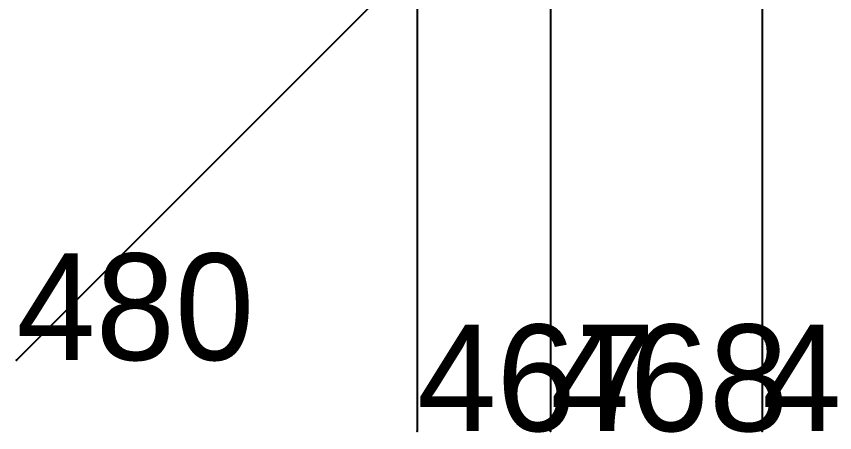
# Model space of a CAD drawing. Header units: metres. Extents: x -2.48 to 2.8, y -2.48 to 2.63.
# Drawn here: x -2.375 to -1.224, y -2.477 to -1.891 of the extents above; entities that cross this region are included whole.
import ezdxf

# ---------------------------------------------------------------- set-up
doc = ezdxf.new("R2010")
doc.units = ezdxf.units.M

msp = doc.modelspace()

# ---------------------------------------------------------------- linework, layer by layer
at = {"layer": 'ASSE', "color": 253}
for p, q in [((-1.875, -1.875, 0.648265), (-2.375, -2.375, -1.5)), ((-1.811111, -1.875, 0.93483), (-1.811111, -2.475, -1.014714)), ((-1.623798, -1.875, 1.268734), (-1.623798, -2.475, -0.5625)), ((-1.325825, -1.875, 1.590113), (-1.325825, -2.475, -0.174175))]:
    msp.add_line(p, q, dxfattribs=at)
at = {"layer": 'ESTRADOSSO'}
for p, q in [((-1.875, -1.875, 1.29653), (-2.375, -2.375)), ((-1.811111, -1.875, 1.384374), (-1.811111, -2.475, 0.485286)), ((-1.623798, -1.875, 1.599968), (-1.623798, -2.475, 0.9375)), ((-1.325825, -1.875, 1.854401), (-1.325825, -2.475, 1.325825))]:
    msp.add_line(p, q, dxfattribs=at)
at = {"layer": 'EXTERNAL'}
for p in [(-2.375, -2.375, -3), (-1.811111, -2.475, -2.514714), (-1.623798, -2.475, -2.0625), (-1.325825, -2.475, -1.674175)]:
    msp.add_point(p, dxfattribs=at)
at = {"layer": 'fz', "color": 7}
for p, q in [((-2.375, -2.375), (-2.375, -2.375)), ((-1.811111, -2.475, 0.485286), (-1.811111, -2.475, 0.485286)), ((-1.623798, -2.475, 0.9375), (-1.623798, -2.475, 0.9375)), ((-1.325825, -2.475, 1.325825), (-1.325825, -2.475, 1.325825))]:
    msp.add_line(p, q, dxfattribs=at)
at = {"layer": 'INTRADOSSO'}
for p, q in [((-1.875, -1.875), (-2.375, -2.375, -3)), ((-1.811111, -1.875, 0.485286), (-1.811111, -2.475, -2.514714)), ((-1.623798, -1.875, 0.9375), (-1.623798, -2.475, -2.0625)), ((-1.325825, -1.875, 1.325825), (-1.325825, -2.475, -1.674175))]:
    msp.add_line(p, q, dxfattribs=at)
at = {"layer": 'MAXSPINTA', "color": 201, "ltscale": 18.383729}
msp.add_line((-1.875, -1.875, 1.117063), (-2.375, -2.375), dxfattribs=at)
at = {"layer": 'MAXSPINTA', "color": 81, "ltscale": 6.068406}
msp.add_line((-1.811111, -1.875, 1.18846), (-1.811111, -2.475, 0.485286), dxfattribs=at)
at = {"layer": 'MAXSPINTA', "color": 61, "ltscale": 5.82449}
msp.add_line((-1.623798, -1.875, 1.409346), (-1.623798, -2.475, 0.9375), dxfattribs=at)
at = {"layer": 'MAXSPINTA', "color": 81, "ltscale": 6.29032}
msp.add_line((-1.325825, -1.875, 1.712819), (-1.325825, -2.475, 1.325825), dxfattribs=at)
at = {"layer": 'MEDIONETWORK', "color": 201, "ltscale": 18.201182}
msp.add_line((-1.875, -1.875, 0.855822), (-2.375, -2.375, -0.85167), dxfattribs=at)
at = {"layer": 'MEDIONETWORK', "color": 61, "ltscale": 4.564983}
msp.add_line((-1.811111, -1.875, 0.966524), (-1.811111, -2.475, 0.189396), dxfattribs=at)
at = {"layer": 'MEDIONETWORK', "color": 41, "ltscale": 3.738718}
msp.add_line((-1.623798, -1.875, 1.281856), (-1.623798, -2.475, 0.9375), dxfattribs=at)
at = {"layer": 'MEDIONETWORK', "color": 61, "ltscale": 4.239423}
msp.add_line((-1.325825, -1.875, 1.644571), (-1.325825, -2.475, 1.325825), dxfattribs=at)
at = {"layer": 'MINSPINTA', "color": 101, "ltscale": 9.343509}
msp.add_line((-1.875, -1.875, 0.696594), (-2.375, -2.375, -0.313264), dxfattribs=at)
at = {"layer": 'MINSPINTA', "color": 61, "ltscale": 4.737243}
msp.add_line((-1.811111, -1.875, 0.758183), (-1.811111, -2.475, -0.421981), dxfattribs=at)
at = {"layer": 'MINSPINTA', "color": 61, "ltscale": 4.329337}
msp.add_line((-1.623798, -1.875, 0.997282), (-1.623798, -2.475, 0.146642), dxfattribs=at)
at = {"layer": 'MINSPINTA', "color": 61, "ltscale": 4.942861}
msp.add_line((-1.325825, -1.875, 1.325825), (-1.325825, -2.475, 0.489437), dxfattribs=at)

# ---------------------------------------------------------------- texts
at = {"layer": 'ID-NODES'}
for s, p in [('480', (-2.375, -2.375, -3)), ('467', (-1.811111, -2.475, -2.514714)), ('468', (-1.623798, -2.475, -2.0625)), ('469', (-1.325825, -2.475, -1.674175))]:
    msp.add_text(s, height=0.15, dxfattribs=at).set_placement(p)

doc.saveas('drawing.dxf')
